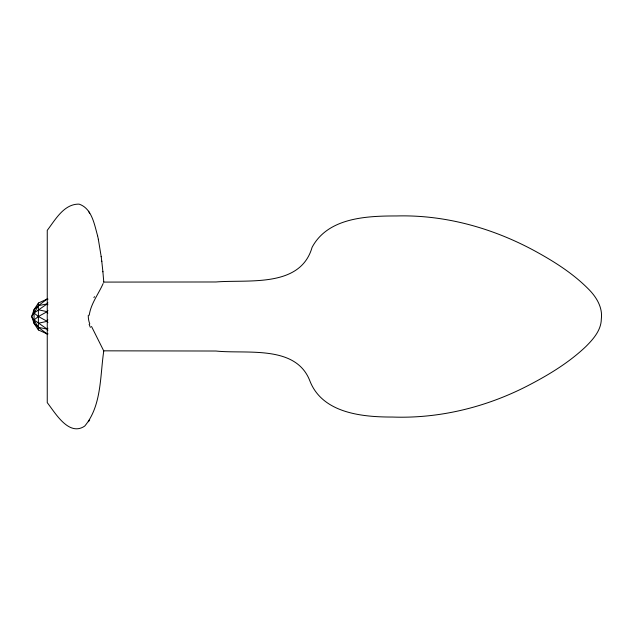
<?xml version="1.0" encoding="UTF-8"?>
<svg xmlns="http://www.w3.org/2000/svg" width="633" height="633" viewBox="0 0 633 633"><rect width="100%" height="100%" fill="white"/><g stroke="black" fill="none" stroke-linecap="round" stroke-linejoin="round"><path stroke-width="0.95" d="M89.237 315.242C90.828 303.603 98.542 294.076 103.139 283.521M97.601 235.792C94.349 224.446 91.935 208.423 79.085 204.127C63.949 203.794 55.229 219.888 47.253 230.341L47.253 402.659C55.063 412.589 68.783 436.928 84.719 426.08C101.826 405.618 99.998 375.867 103.772 350.967L91.524 326.47M88.478 421.768L89.712 419.806M47.784 298.776L38.384 303.057L34.063 309.592L31.65 316.5L34.063 323.408L38.384 329.943L47.784 334.224M47.807 313.248A9.772 8.561 -90 0 0 47.135 311.689L38.384 316.5L34.063 319.958L47.151 329.113L38.384 327.348L34.063 323.408L34.063 309.592L38.384 305.652L47.151 303.887L34.063 313.042L31.65 316.5L38.384 327.348L47.151 333.939M47.151 299.061L38.384 305.652L34.063 313.042L38.384 316.5L47.151 321.327A9.772 8.561 -90 0 0 47.807 319.752M103.543 282.089L215.98 281.978C248.073 279.303 300.359 288.26 312.085 247.337C327.973 217.554 366.744 215.924 396.654 215.956C444.777 214.65 492.45 227.983 534.592 250.826C553.74 261.279 572.517 273.068 587.994 288.593C596.12 296.537 602.885 307.219 601.318 319.072C601.176 330.197 593.295 339.146 585.849 346.56C569.494 362.116 550.077 374.048 530.169 384.492C487.948 406.766 440.275 418.777 392.452 417.044C362.298 417.1 322.363 413.254 309.853 380.844C295.809 344.392 246.229 354.274 215.98 351.022L103.44 350.832M38.384 323.226L47.151 321.327M38.384 309.774L47.151 311.673M89.712 213.194L88.478 211.232M98.337 239.266L101.209 256.721M97.545 235.539L98.392 239.503M101.763 261.144L102.902 271.802M101.169 256.412L101.802 261.437M102.87 271.47L103.772 282.049M38.384 303.057L38.384 329.943M93.882 297.55A29.253 1.005 -52.5 0 1 94.562 296.687M89.791 323.922A19.401 17.138 -90 0 1 88.296 315.202M90.377 327.372A30.321 21.831 83.7 0 1 89.158 324.333M47.269 321.287A8.648 6.813 42.3 0 1 47.894 322.601M47.886 328.179A8.648 6.813 42.3 0 1 47.269 329.207A9.756 4.273 32.4 0 1 47.894 330.236M47.894 333.52A9.756 4.273 32.4 0 1 47.238 334.01M47.894 302.764A9.756 4.273 -32.4 0 1 47.246 303.88A8.648 6.813 -42.3 0 1 47.886 304.821M47.238 298.99A9.756 4.273 -32.4 0 1 47.894 299.48M47.894 310.399A8.648 6.813 -42.3 0 1 47.269 311.713"/></g></svg>
